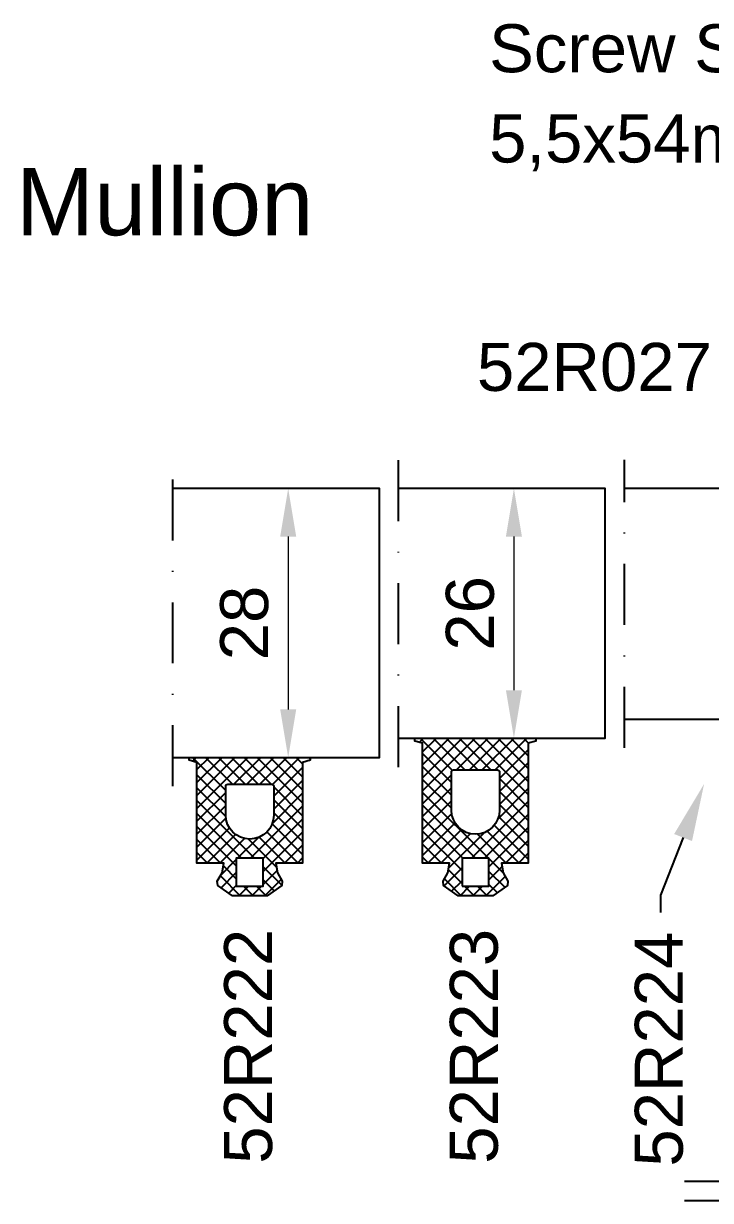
# Model space of a CAD drawing. Header units: millimetres. Extents: x 22319 to 27873, y 35287 to 39437.
# Drawn here: x 25331.5 to 25403, y 38662 to 38784.5 of the extents above; entities that cross this region are included whole.
import ezdxf

# ---------------------------------------------------------------- set-up
doc = ezdxf.new("R2010")
doc.units = ezdxf.units.MM
doc.header["$LTSCALE"] = 0.5
doc.linetypes.add('DASHDOT', pattern=[25.4, 12.7, -6.35, 0, -6.35])
for name, color, linetype in [('6', 6, 'Continuous'), ('FYLLD', 6, 'Continuous'), ('LIST', 2, 'Continuous'), ('MATT', 1, 'Continuous')]:
    doc.layers.add(name, color=color, linetype=linetype)
for name, color, linetype, lineweight in [('AM_5', 3, 'Continuous', 18), ('AM_6', 2, 'Continuous', 20), ('AM_7', 4, 'DASHDOT', 25)]:
    doc.layers.add(name, color=color, linetype=linetype, lineweight=lineweight)
doc.styles.add('Border', font='ARIAL.TTF')
doc.styles.get("Standard").update_dxf_attribs({"font": 'ARIAL.TTF'})
doc.dimstyles.new('SBS_DIN$0', dxfattribs={"dimscale": 2, "dimtxt": 2.5, "dimasz": 2.5, "dimexe": 1, "dimexo": 1, "dimgap": 1, "dimtad": 1, "dimrnd": 0.5, "dimdsep": 46, "dimtxsty": 'Standard', "dimcen": 0, "dimclrd": 256, "dimclre": 256, "dimclrt": 2, "dimadec": 0, "dimazin": 2, "dimtp": 0.1, "dimtm": 0.1, "dimtfac": 0.71, "dimtofl": 0, "dimtmove": 0, "dimatfit": 3, "dimfxl": 0, "dimlwd": -1, "dimlwe": -1, "dimarcsym": 0})

# ---------------------------------------------------------------- blocks, each defined once
blk = doc.blocks.new('*D371')
at = {"layer": 'AM_5'}
blk.add_line((25382.57915142011, 38731.10107471207), (25382.57915142011, 38715.10107471207), dxfattribs=at)
for points in [[(25381.74581808678, 38731.10107471207), (25383.41248475344, 38731.10107471207), (25382.57915142011, 38736.10107471207)], [(25381.74581808678, 38715.10107471207), (25383.41248475344, 38715.10107471207), (25382.57915142011, 38710.10107471207)]]:
    blk.add_solid(points, dxfattribs=at)
at = {"layer": 'Defpoints', "color": 0}
for p in [(25382.57915142011, 38736.10107471207), (25382.57915142011, 38710.10107471207), (25382.57915142011, 38710.10107471207)]:
    blk.add_point(p, dxfattribs=at)
at = {"layer": 'AM_5', "color": 2, "insert": (25378.0262864815, 38723.10107471208), "char_height": 5, "attachment_point": 5, "rotation": 90}
blk.add_mtext('26', dxfattribs=at)
blk = doc.blocks.new('*D372')
at = {"layer": 'AM_5'}
blk.add_line((25359.07915142011, 38731.10107471207), (25359.07915142011, 38713.10107471207), dxfattribs=at)
for points in [[(25358.24581808678, 38731.10107471207), (25359.91248475344, 38731.10107471207), (25359.07915142011, 38736.10107471207)], [(25358.24581808678, 38713.10107471207), (25359.91248475344, 38713.10107471207), (25359.07915142011, 38708.10107471207)]]:
    blk.add_solid(points, dxfattribs=at)
at = {"layer": 'Defpoints', "color": 0}
for p in [(25359.07915142011, 38736.10107471207), (25359.07915142011, 38708.10107471207), (25359.07915142011, 38708.10107471207)]:
    blk.add_point(p, dxfattribs=at)
at = {"layer": 'AM_5', "color": 2, "insert": (25354.5262864815, 38722.10107471208), "char_height": 5, "attachment_point": 5, "rotation": 90}
blk.add_mtext('28', dxfattribs=at)

msp = doc.modelspace()

# ---------------------------------------------------------------- hatches: boundary and pattern name
at = {"layer": 'FYLLD'}
h = msp.add_hatch(dxfattribs=at)
h.set_pattern_fill('NET,_O', color=256, scale=0.3, angle=45)
h.set_pattern_definition([(315, (-1874.225109810792, 62737.73128326301), (-0.6735192090801864, -0.6735192090801865), []), (225, (-1874.225109810792, 62737.73128326301), (-0.6735192090801865, 0.6735192090801864), [])])
h.paths.add_polyline_path([(25377.17915142011, 38694.70107471207), (25379.97915542011, 38694.70107471207), (25379.97915542011, 38697.60107471207), (25377.17915142011, 38697.60107471207)], flags=16)
edge = h.paths.add_edge_path(flags=16)
edge.add_line((25376.27915342011, 38706.80107471207), (25380.87915342011, 38706.80107471207))
edge.add_arc((25380.87915342011, 38706.60107471207), 0.1999999999970896, 0, 90, ccw=False)
edge.add_line((25381.07915342011, 38706.60107471207), (25381.07915342011, 38702.60107471207))
edge.add_arc((25378.57915342011, 38702.60107471207), 2.5, -90, 0, ccw=False)
edge.add_arc((25378.57915342011, 38702.60107471207), 2.5, 180, 270, ccw=False)
edge.add_line((25376.07915342011, 38702.60107471207), (25376.07915342011, 38706.60107471207))
edge.add_arc((25376.27915342011, 38706.60107471207), 0.2000000000007276, 90, 180, ccw=False)
h.paths.add_polyline_path([(25372.27915242011, 38710.10107471207), (25384.87915442011, 38710.10107471207), (25384.87915442011, 38709.80107471207), (25384.07915142011, 38709.58671571207), (25384.07915142011, 38697.10107471207), (25381.27914842011, 38697.10107471207), (25381.45468542011, 38696.09293271207), (25381.96061342011, 38695.20344171207), (25381.90122642011, 38694.76684171207), (25380.37915442011, 38693.70107471207), (25376.77915242011, 38693.70107471207), (25375.25707642011, 38694.76684171207), (25375.19768942011, 38695.20344171207), (25375.70362142011, 38696.09293271207), (25375.87915042011, 38697.10107471207), (25373.07915142011, 38697.10107471207), (25373.07915142011, 38709.58671571207), (25372.27915242011, 38709.80107471207)])
h = msp.add_hatch(dxfattribs=at)
h.set_pattern_fill('NET,_O', color=256, scale=0.3, angle=45)
h.set_pattern_definition([(315, (-1879.725109810792, 62737.73128326301), (-0.6735192090801864, -0.6735192090801865), []), (225, (-1879.725109810792, 62737.73128326301), (-0.6735192090801865, 0.6735192090801864), [])])
h.paths.add_polyline_path([(25353.67914942011, 38694.70107471207), (25356.47915342011, 38694.70107471207), (25356.47915342011, 38697.60107471207), (25353.67914942011, 38697.60107471207)], flags=16)
edge = h.paths.add_edge_path(flags=16)
edge.add_line((25352.77915142011, 38705.30107471207), (25357.37915142011, 38705.30107471207))
edge.add_arc((25357.37915142011, 38705.10107471207), 0.1999999999970896, 0, 90, ccw=False)
edge.add_line((25357.57915142011, 38705.10107471207), (25357.57915142011, 38702.10107471207))
edge.add_arc((25355.07915142011, 38702.10107471207), 2.5, -90, 0, ccw=False)
edge.add_arc((25355.07915142011, 38702.10107471207), 2.5, 180, 270, ccw=False)
edge.add_line((25352.57915142011, 38702.10107471207), (25352.57915142011, 38705.10107471207))
edge.add_arc((25352.77915142011, 38705.10107471207), 0.1999999999970896, 90, 180, ccw=False)
h.paths.add_polyline_path([(25351.69768942011, 38695.20344171207), (25352.20362142011, 38696.09293271207), (25352.37915042011, 38697.10107471207), (25349.57915142011, 38697.10107471207), (25349.57915142011, 38707.58671571207), (25348.77915242011, 38707.80107471207), (25348.77915242011, 38708.10107471207), (25361.37915042011, 38708.10107471207), (25361.37915042011, 38707.80107471207), (25360.57915142011, 38707.58671571207), (25360.57915142011, 38697.10107471207), (25357.77915242011, 38697.10107471207), (25357.95468142011, 38696.09293271207), (25358.46061342011, 38695.20344171207), (25358.40122242011, 38694.76684171207), (25356.87915042011, 38693.70107471207), (25353.27915242011, 38693.70107471207), (25351.75707642011, 38694.76684171207)])

# ---------------------------------------------------------------- linework, layer by layer
at = {"color": 2, "linetype": 'Continuous'}
for points in [[(25376.27915342011, 38706.80107471207), (25380.87915342011, 38706.80107471207, -0.414213562373095), (25381.07915342011, 38706.60107471207), (25381.07915342011, 38702.60107471207, -0.414213562373095), (25378.57915342011, 38700.10107471207, -0.414213562373095), (25376.07915342011, 38702.60107471207), (25376.07915342011, 38706.60107471207, -0.414213562373095)], [(25352.77915142011, 38705.30107471207), (25357.37915142011, 38705.30107471207, -0.414213562373095), (25357.57915142011, 38705.10107471207), (25357.57915142011, 38702.10107471207, -0.414213562373095), (25355.07915142011, 38699.60107471207, -0.414213562373095), (25352.57915142011, 38702.10107471207), (25352.57915142011, 38705.10107471207, -0.414213562373095)]]:
    msp.add_lwpolyline(points, format="xyb", close=True, dxfattribs=at)
at = {"layer": '6'}
for points in [[(25347.07915142011, 38708.10107471207), (25368.5791584201, 38708.10107471207), (25368.5791584201, 38736.10107471207), (25347.07915142011, 38736.10107471207)], [(25370.57915142011, 38710.10107471207), (25392.07915842011, 38710.10107471207), (25392.07915842011, 38736.10107471207), (25370.57915142011, 38736.10107471207)], [(25394.07915142011, 38712.10107471207), (25423.32916192011, 38712.10107471207), (25423.32916192011, 38736.10107471207), (25394.07915142011, 38736.10107471207)]]:
    msp.add_lwpolyline(points, dxfattribs=at)
at = {"layer": 'AM_7'}
for p, q in [((25347.07915142011, 38705.10107471207), (25347.07915142011, 38739.10107471207)), ((25370.57915142011, 38707.10107471207), (25370.57915142011, 38739.10107471207)), ((25394.07915142011, 38709.10107471207), (25394.07915142011, 38739.10107471207))]:
    msp.add_line(p, q, dxfattribs=at)
at = {"layer": 'AM_7', "color": 6}
for p, q in [((25400.32915492011, 38663.96048900332), (25470.32915492011, 38663.96048900332)), ((25400.32915492011, 38661.96048900332), (25470.32915492011, 38661.96048900332))]:
    msp.add_line(p, q, dxfattribs=at)
at = {"layer": 'LIST'}
for points in [[(25372.27915242011, 38710.10107471207), (25384.87915442011, 38710.10107471207), (25384.87915442011, 38709.80107471207), (25384.07915142011, 38709.58671571207), (25384.07915142011, 38697.10107471207), (25381.27914842011, 38697.10107471207), (25381.45468542011, 38696.09293271207), (25381.96061342011, 38695.20344171207), (25381.90122642011, 38694.76684171207), (25380.37915442011, 38693.70107471207), (25376.77915242011, 38693.70107471207), (25375.25707642011, 38694.76684171207), (25375.19768942011, 38695.20344171207), (25375.70362142011, 38696.09293271207), (25375.87915042011, 38697.10107471207), (25373.07915142011, 38697.10107471207), (25373.07915142011, 38709.58671571207), (25372.27915242011, 38709.80107471207)], [(25351.69768942011, 38695.20344171207), (25352.20362142011, 38696.09293271207), (25352.37915042011, 38697.10107471207), (25349.57915142011, 38697.10107471207), (25349.57915142011, 38707.58671571207), (25348.77915242011, 38707.80107471207), (25348.77915242011, 38708.10107471207), (25361.37915042011, 38708.10107471207), (25361.37915042011, 38707.80107471207), (25360.57915142011, 38707.58671571207), (25360.57915142011, 38697.10107471207), (25357.77915242011, 38697.10107471207), (25357.95468142011, 38696.09293271207), (25358.46061342011, 38695.20344171207), (25358.40122242011, 38694.76684171207), (25356.87915042011, 38693.70107471207), (25353.27915242011, 38693.70107471207), (25351.75707642011, 38694.76684171207)], [(25353.67914942011, 38694.70107471207), (25356.47915342011, 38694.70107471207), (25356.47915342011, 38697.60107471207), (25353.67914942011, 38697.60107471207)], [(25377.17915142011, 38694.70107471207), (25379.97915542011, 38694.70107471207), (25379.97915542011, 38697.60107471207), (25377.17915142011, 38697.60107471207)]]:
    msp.add_lwpolyline(points, close=True, dxfattribs=at)
at = {"layer": 'MATT'}
msp.add_lwpolyline([(25400.19270595111, 38699.75745447125), (25397.84173761138, 38693.75763642259), (25397.84173761138, 38691.94935608608)], dxfattribs=at)
msp.add_solid([(25399.2616324943, 38700.122286238), (25402.38169655165, 38705.34389521207), (25401.12377940791, 38699.39262270449)], dxfattribs=at)

# ---------------------------------------------------------------- texts
at = {"layer": 'AM_6', "style": 'Border'}
for s, p in [('Screw SCM642', (25379.99836532793, 38779.45662538848)), ('5,5x54mm, c/c=200mm', (25379.99836532793, 38770.05797223799))]:
    msp.add_text(s, height=5, dxfattribs=at).set_placement(p)
at = {"layer": 'AM_6', "attachment_point": 7, "style": 'Border'}
for s, insert, char_height in [('Mullion', (25330.72632940473, 38762.37759466296), 7), ('52R027', (25378.72850193854, 38746.20136232613), 5)]:
    msp.add_mtext(s, dxfattribs=dict(at, insert=insert, char_height=char_height))
at = {"layer": 'AM_6', "char_height": 5, "style": 'Border'}
for s, insert, attachment_point, rotation in [('52R222', (25352.40613767451, 38690.24935608608), 3, 90.00000000000001), ('52R223', (25375.90613767451, 38690.24935608608), 3, 90.00000000000001), ('52R224', (25400.23555115813, 38689.94935608608), 9, 90)]:
    msp.add_mtext(s, dxfattribs=dict(at, insert=insert, attachment_point=attachment_point, rotation=rotation))

# ---------------------------------------------------------------- dimensions: what is measured, and where the dimension line sits
at = {"layer": 'AM_5'}
for base, p1, p2, picture, middle in [((25359.07915142011, 38708.10107471207), (25359.07915142011, 38736.10107471207), (25359.07915142011, 38708.10107471207), '*D372', (25354.5262864815, 38722.10107471208)), ((25382.57915142011, 38710.10107471207), (25382.57915142011, 38736.10107471207), (25382.57915142011, 38710.10107471207), '*D371', (25378.0262864815, 38723.10107471208))]:
    dim = msp.add_linear_dim(base=base, p1=p1, p2=p2, angle=270, dimstyle='SBS_DIN$0', dxfattribs=at)
    dim.commit()
    dim.dimension.update_dxf_attribs({"geometry": picture, "text_midpoint": middle})

doc.saveas('drawing.dxf')
